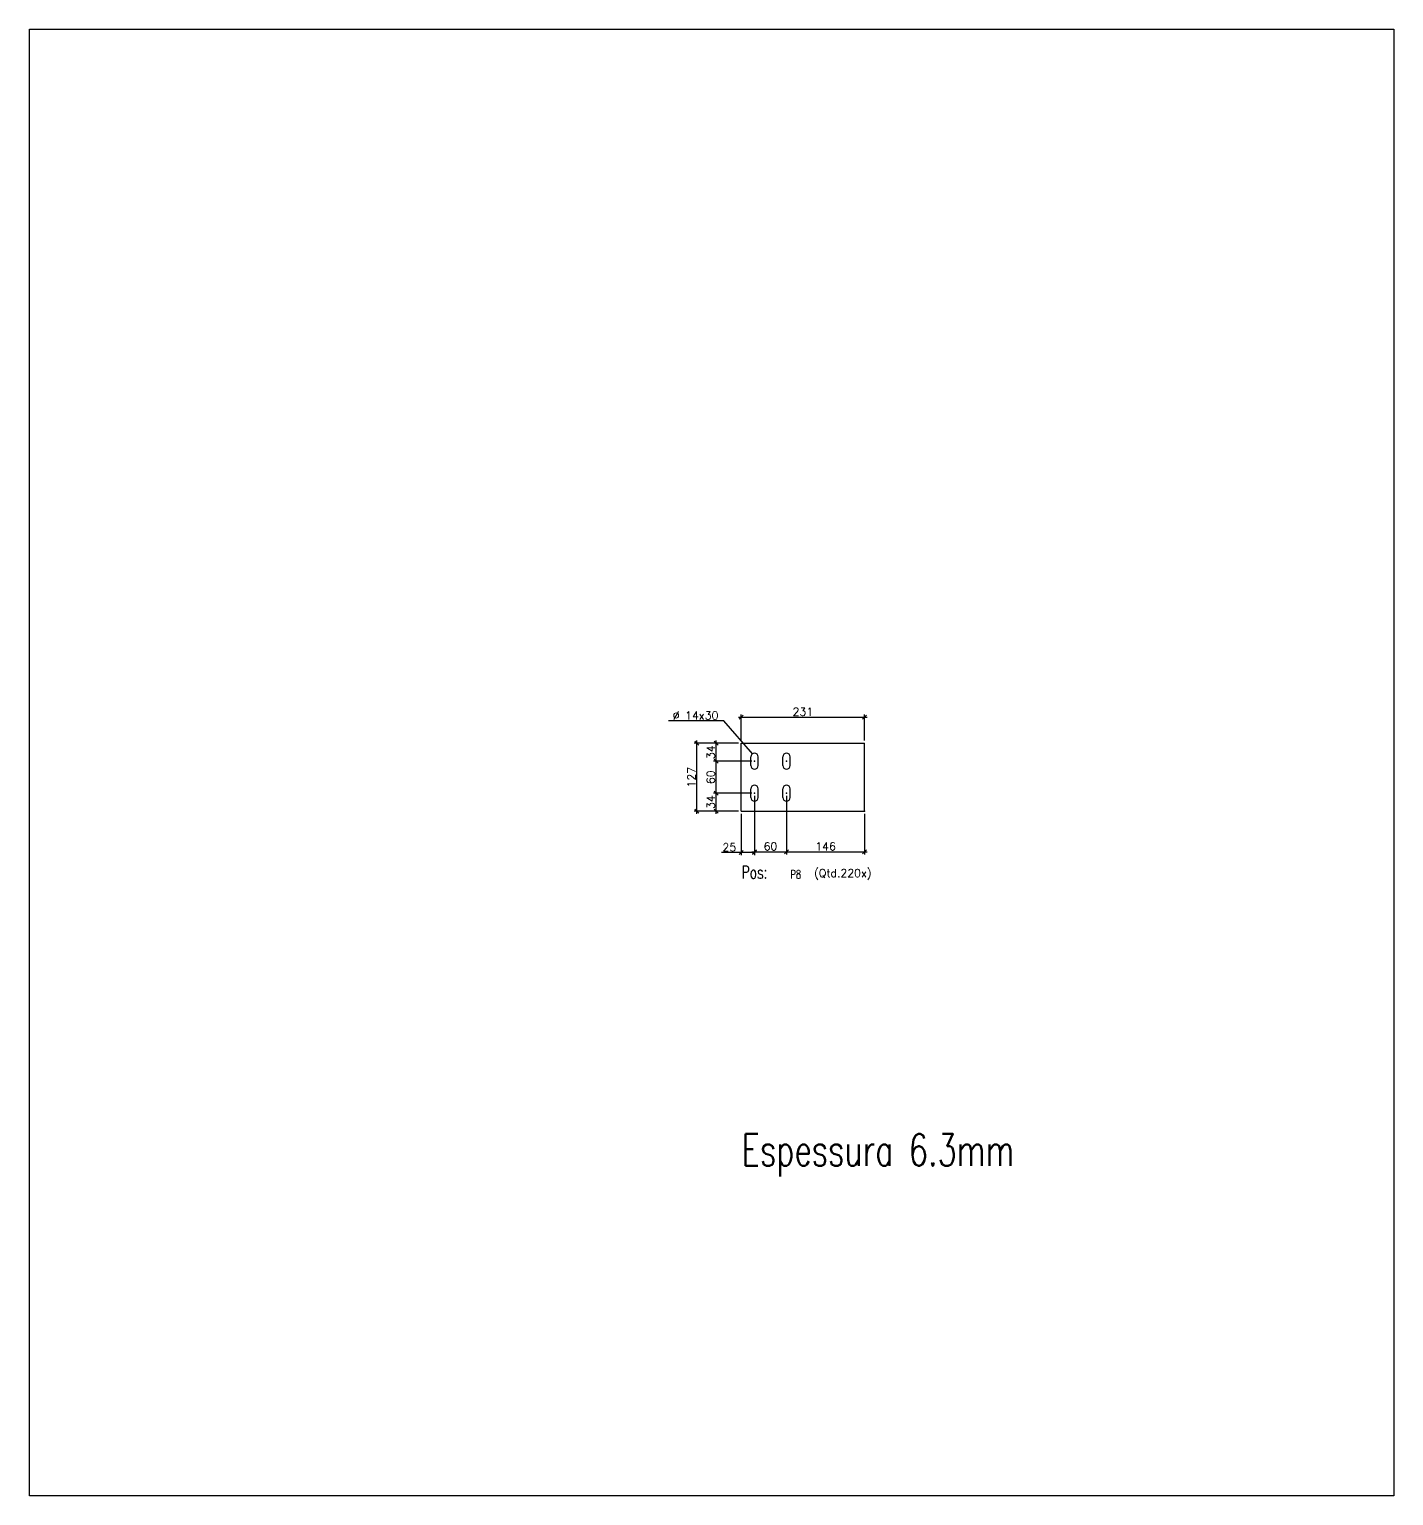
# Model space of a CAD drawing. Extents: x 171123 to 182766, y -61153 to -57170.
# Drawn here: x 171123 to 173679, y -59918 to -57170 of the extents above; entities that cross this region are included whole.
import ezdxf
from ezdxf.enums import TextEntityAlignment as Align

# ---------------------------------------------------------------- set-up
doc = ezdxf.new("R2010")
doc.units = 0
doc.header["$LTSCALE"] = 200
doc.header["$MEASUREMENT"] = 0
doc.linetypes.add('DASHDOT', pattern=[1, 0.5, -0.25, 0, -0.25])
doc.linetypes.add('HIDDEN', pattern=[0.375, 0.25, -0.125])
doc.layers.get('0').update_dxf_attribs({"linetype": 'CONTINUOUS'})
doc.layers.get('Defpoints').update_dxf_attribs({"linetype": 'CONTINUOUS'})
for name, color, linetype in [('A', 2, 'DASHDOT'), ('FORI', 7, 'CONTINUOUS'), ('FORIR', 4, 'CONTINUOUS'), ('G', 3, 'CONTINUOUS'), ('POS_DES', 2, 'CONTINUOUS'), ('POS_MAT', 2, 'CONTINUOUS'), ('TR', 6, 'HIDDEN')]:
    doc.layers.add(name, color=color, linetype=linetype)
doc.styles.add('POS', font='ROMANS', dxfattribs={"width": 0.7})
doc.styles.add('ROMANS', font='ROMANS.shx')
doc.dimstyles.new('1-5', dxfattribs={"dimscale": 5, "dimtxt": 3, "dimasz": 1.5, "dimexe": 1, "dimexo": 1, "dimgap": 0.5, "dimtad": 1, "dimdec": 0, "dimdsep": 46, "dimtxsty": 'ROMANS', "dimblk": 'OBLIQUE', "dimcen": 0, "dimdle": 1, "dimclrd": 1, "dimclre": 1, "dimclrt": 2, "dimadec": 0, "dimazin": 0, "dimtfac": 1, "dimtdec": 0, "dimtmove": 0, "dimatfit": 3, "dimfxl": 1, "dimtzin": 0, "dimarcsym": 1})

# ---------------------------------------------------------------- blocks, each defined once
blk = doc.blocks.new('3D_INFOHOLE1')
blk.add_point((0, 0))
at = {"layer": 'FORIR', "flags": 1}
for tag, p in [('DIAMETER', (7.6, -4.3)), ('TYPE', (7.6, -19.3)), ('LENGTH', (7.6, -12))]:
    blk.add_attdef(tag, p, '', height=5.26, dxfattribs=at)
blk = doc.blocks.new('_Oblique')
at = {"color": 0, "linetype": 'ByBlock', "lineweight": -2}
blk.add_line((-0.5, -0.5), (0.5, 0.5), dxfattribs=at)
blk = doc.blocks.new('*D30')
at = {"color": 1, "lineweight": -2, "transparency": 16777216}
for p, q in [((172481.6, -58606.6), (172481.6, -58716.2)), ((172541.6, -58606.6), (172541.6, -58716.2)), ((172476.6, -58711.2), (172546.6, -58711.2))]:
    blk.add_line(p, q, dxfattribs=at)
at = {"layer": 'Defpoints', "color": 0, "transparency": 16777216}
for p in [(172481.6, -58601.6), (172541.6, -58601.6), (172541.6, -58711.2)]:
    blk.add_point(p, dxfattribs=at)
at = {"color": 1, "lineweight": -2, "transparency": 16777216, "xscale": 7.5, "yscale": 7.5, "zscale": 7.5, "rotation": 180}
blk.add_blockref('_Oblique', (172481.6, -58711.2), dxfattribs=at)
at = {"color": 1, "lineweight": -2, "transparency": 16777216, "xscale": 7.5, "yscale": 7.5, "zscale": 7.5}
blk.add_blockref('_Oblique', (172541.6, -58711.2), dxfattribs=at)
at = {"color": 2, "transparency": 16777216, "insert": (172511.6, -58701.2), "char_height": 15, "attachment_point": 5, "style": 'ROMANS'}
blk.add_mtext('60', dxfattribs=at)
blk = doc.blocks.new('*D31')
at = {"color": 1, "lineweight": -2, "transparency": 16777216}
for p, q in [((172481.6, -58606.6), (172481.6, -58717.9)), ((172456.6, -58640.1), (172456.6, -58717.9)), ((172456.6, -58712.9), (172419.9, -58712.9)), ((172481.6, -58712.9), (172451.6, -58712.9))]:
    blk.add_line(p, q, dxfattribs=at)
at = {"layer": 'Defpoints', "color": 0, "transparency": 16777216}
for p in [(172481.6, -58601.6), (172456.6, -58635.1), (172481.6, -58712.9)]:
    blk.add_point(p, dxfattribs=at)
at = {"color": 1, "lineweight": -2, "transparency": 16777216, "xscale": 7.5, "yscale": 7.5, "zscale": 7.5, "rotation": 180}
blk.add_blockref('_Oblique', (172456.6, -58712.9), dxfattribs=at)
at = {"color": 1, "lineweight": -2, "transparency": 16777216, "xscale": 7.5, "yscale": 7.5, "zscale": 7.5}
blk.add_blockref('_Oblique', (172481.6, -58712.9), dxfattribs=at)
at = {"color": 2, "transparency": 16777216, "insert": (172434.5, -58702.9), "char_height": 15, "attachment_point": 5, "style": 'ROMANS'}
blk.add_mtext('25', dxfattribs=at)
blk = doc.blocks.new('*D32')
at = {"color": 1, "lineweight": -2, "transparency": 16777216}
for p, q in [((172541.6, -58606.6), (172541.6, -58716.2)), ((172687.9, -58640.1), (172687.9, -58716.2)), ((172536.6, -58711.2), (172692.9, -58711.2))]:
    blk.add_line(p, q, dxfattribs=at)
at = {"layer": 'Defpoints', "color": 0, "transparency": 16777216}
for p in [(172541.6, -58601.6), (172687.9, -58635.1), (172687.9, -58711.2)]:
    blk.add_point(p, dxfattribs=at)
at = {"color": 1, "lineweight": -2, "transparency": 16777216, "xscale": 7.5, "yscale": 7.5, "zscale": 7.5, "rotation": 180}
blk.add_blockref('_Oblique', (172541.6, -58711.2), dxfattribs=at)
at = {"color": 1, "lineweight": -2, "transparency": 16777216, "xscale": 7.5, "yscale": 7.5, "zscale": 7.5}
blk.add_blockref('_Oblique', (172687.9, -58711.2), dxfattribs=at)
at = {"color": 2, "transparency": 16777216, "insert": (172614.8, -58701.2), "char_height": 15, "attachment_point": 5, "style": 'ROMANS'}
blk.add_mtext('146', dxfattribs=at)
blk = doc.blocks.new('*D33')
at = {"color": 1, "lineweight": -2, "transparency": 16777216}
for p, q in [((172476.6, -58541.6), (172404.7, -58541.6)), ((172409.7, -58606.6), (172409.7, -58536.6)), ((172476.6, -58601.6), (172404.7, -58601.6))]:
    blk.add_line(p, q, dxfattribs=at)
at = {"layer": 'Defpoints', "color": 0, "transparency": 16777216}
for p in [(172409.7, -58541.6), (172481.6, -58541.6), (172481.6, -58601.6)]:
    blk.add_point(p, dxfattribs=at)
at = {"color": 1, "lineweight": -2, "transparency": 16777216, "xscale": 7.5, "yscale": 7.5, "zscale": 7.5}
for p, rotation in [((172409.7, -58541.6), 90), ((172409.7, -58601.6), 270)]:
    blk.add_blockref('_Oblique', p, dxfattribs=dict(at, rotation=rotation))
at = {"color": 2, "transparency": 16777216, "insert": (172399.7, -58571.6), "char_height": 15, "attachment_point": 5, "rotation": 90, "style": 'ROMANS'}
blk.add_mtext('60', dxfattribs=at)
blk = doc.blocks.new('*D34')
at = {"color": 1, "lineweight": -2, "transparency": 16777216}
for p, q in [((172451.6, -58508.1), (172404.7, -58508.1)), ((172409.7, -58546.6), (172409.7, -58503.1)), ((172476.6, -58541.6), (172404.7, -58541.6))]:
    blk.add_line(p, q, dxfattribs=at)
at = {"layer": 'Defpoints', "color": 0, "transparency": 16777216}
for p in [(172409.7, -58508.1), (172456.6, -58508.1), (172481.6, -58541.6)]:
    blk.add_point(p, dxfattribs=at)
at = {"color": 1, "lineweight": -2, "transparency": 16777216, "xscale": 7.5, "yscale": 7.5, "zscale": 7.5}
for p, rotation in [((172409.7, -58508.1), 90), ((172409.7, -58541.6), 270)]:
    blk.add_blockref('_Oblique', p, dxfattribs=dict(at, rotation=rotation))
at = {"color": 2, "transparency": 16777216, "insert": (172399.7, -58524.9), "char_height": 15, "attachment_point": 5, "rotation": 90, "style": 'ROMANS'}
blk.add_mtext('34', dxfattribs=at)
blk = doc.blocks.new('*D35')
at = {"color": 1, "lineweight": -2, "transparency": 16777216}
for p, q in [((172409.7, -58640.1), (172409.7, -58596.6)), ((172476.6, -58601.6), (172404.7, -58601.6)), ((172451.6, -58635.1), (172404.7, -58635.1))]:
    blk.add_line(p, q, dxfattribs=at)
at = {"layer": 'Defpoints', "color": 0, "transparency": 16777216}
for p in [(172409.7, -58601.6), (172481.6, -58601.6), (172456.6, -58635.1)]:
    blk.add_point(p, dxfattribs=at)
at = {"color": 1, "lineweight": -2, "transparency": 16777216, "xscale": 7.5, "yscale": 7.5, "zscale": 7.5}
for p, rotation in [((172409.7, -58601.6), 90), ((172409.7, -58635.1), 270)]:
    blk.add_blockref('_Oblique', p, dxfattribs=dict(at, rotation=rotation))
at = {"color": 2, "transparency": 16777216, "insert": (172399.7, -58618.4), "char_height": 15, "attachment_point": 5, "rotation": 90, "style": 'ROMANS'}
blk.add_mtext('34', dxfattribs=at)
blk = doc.blocks.new('*D36')
at = {"color": 1, "lineweight": -2, "transparency": 16777216}
for p, q in [((172451.6, -58458.9), (172692.9, -58458.9)), ((172456.6, -58503.1), (172456.6, -58453.9)), ((172687.9, -58503.1), (172687.9, -58453.9))]:
    blk.add_line(p, q, dxfattribs=at)
at = {"layer": 'Defpoints', "color": 0, "transparency": 16777216}
for p in [(172687.9, -58458.9), (172456.6, -58508.1), (172687.9, -58508.1)]:
    blk.add_point(p, dxfattribs=at)
at = {"color": 1, "lineweight": -2, "transparency": 16777216, "xscale": 7.5, "yscale": 7.5, "zscale": 7.5, "rotation": 180}
blk.add_blockref('_Oblique', (172456.6, -58458.9), dxfattribs=at)
at = {"color": 1, "lineweight": -2, "transparency": 16777216, "xscale": 7.5, "yscale": 7.5, "zscale": 7.5}
blk.add_blockref('_Oblique', (172687.9, -58458.9), dxfattribs=at)
at = {"color": 2, "transparency": 16777216, "insert": (172572.3, -58448.9), "char_height": 15, "attachment_point": 5, "style": 'ROMANS'}
blk.add_mtext('231', dxfattribs=at)
blk = doc.blocks.new('*D37')
at = {"color": 1, "lineweight": -2, "transparency": 16777216}
for p, q in [((172451.6, -58508.1), (172368.3, -58508.1)), ((172373.3, -58640.1), (172373.3, -58503.1)), ((172451.6, -58635.1), (172368.3, -58635.1))]:
    blk.add_line(p, q, dxfattribs=at)
at = {"layer": 'Defpoints', "color": 0, "transparency": 16777216}
for p in [(172373.3, -58508.1), (172456.6, -58508.1), (172456.6, -58635.1)]:
    blk.add_point(p, dxfattribs=at)
at = {"color": 1, "lineweight": -2, "transparency": 16777216, "xscale": 7.5, "yscale": 7.5, "zscale": 7.5}
for p, rotation in [((172373.3, -58508.1), 90), ((172373.3, -58635.1), 270)]:
    blk.add_blockref('_Oblique', p, dxfattribs=dict(at, rotation=rotation))
at = {"color": 2, "transparency": 16777216, "insert": (172363.3, -58571.6), "char_height": 15, "attachment_point": 5, "rotation": 90, "style": 'ROMANS'}
blk.add_mtext('127', dxfattribs=at)
blk = doc.blocks.new('POSITION_LAM')
at = {"insert": (-7.93, -0.05), "char_height": 3, "width": 11.9956, "attachment_point": 1, "style": 'POS'}
blk.add_mtext('Pos:', dxfattribs=at)
at = {"style": 'POS', "width": 0.7}
blk.add_attdef('POS_PEZ', text='', height=2, dxfattribs=at).set_placement((4.76, -3.05), align=Align.CENTER)
at = {"layer": 'POS_DES', "style": 'POS', "width": 0.7, "flags": 1}
for tag, p in [('SPE_PRO', (-7.8, -5.07)), ('LUN_PRO', (-7.82, -5.58)), ('LAR_PRO', (-7.79, -4.53))]:
    blk.add_attdef(tag, p, '', height=0.35, dxfattribs=at)
at = {"layer": 'POS_MAT', "style": 'POS', "width": 0.7, "flags": 1}
for tag, p in [('NOM_PRO', (-6.94, -6.11)), ('PUN_NET', (-6.94, -7.16)), ('MAT_PRO', (-6.89, -4.03)), ('PUN_LIS', (-6.94, -6.63)), ('PUN_NET2', (-6.94, -7.74)), ('MAR_CMP', (-6.89, -8.22)), ('NOT_PEZ', (-6.89, -9.21)), ('QTA_PEZ', (-6.89, -8.75))]:
    blk.add_attdef(tag, text='', height=0.35, dxfattribs=at).set_placement(p, align=Align.CENTER)

msp = doc.modelspace()

# ---------------------------------------------------------------- linework, layer by layer
msp.add_lwpolyline([(171122.7, -57169.8), (173679.5, -57169.8), (173679.5, -59918.3), (171122.7, -59918.3)], close=True)
at = {"layer": 'A'}
msp.add_point((172687.9, -58635.1), dxfattribs=at)
at = {"layer": 'G'}
for p, q in [((172456.6, -58635.1), (172456.6, -58508.1)), ((172456.6, -58508.1), (172687.9, -58508.1)), ((172687.9, -58635.1), (172687.9, -58508.1)), ((172474.6, -58549.6), (172474.6, -58533.6)), ((172488.6, -58549.6), (172488.6, -58533.6)), ((172534.6, -58549.6), (172534.6, -58533.6)), ((172548.6, -58549.6), (172548.6, -58533.6)), ((172474.6, -58609.6), (172474.6, -58593.6)), ((172488.6, -58609.6), (172488.6, -58593.6)), ((172534.6, -58609.6), (172534.6, -58593.6)), ((172548.6, -58609.6), (172548.6, -58593.6)), ((172456.6, -58635.1), (172687.9, -58635.1))]:
    msp.add_line(p, q, dxfattribs=at)
for centre, start, end in [((172481.6, -58533.6), 0, 180), ((172541.6, -58533.6), 0, 180), ((172481.6, -58549.6), 180, 0), ((172541.6, -58549.6), 180, 0), ((172481.6, -58593.6), 0, 180), ((172541.6, -58593.6), 0, 180), ((172481.6, -58609.6), 180, 0), ((172541.6, -58609.6), 180, 0)]:
    msp.add_arc(centre, 7, start, end, dxfattribs=at)
msp.add_point((172687.9, -58635.1), dxfattribs=at)
at = {"layer": 'TR'}
msp.add_point((172687.9, -58635.1), dxfattribs=at)

# ---------------------------------------------------------------- block references
for p in [(172481.6, -58541.6), (172541.6, -58541.6), (172481.6, -58601.6), (172541.6, -58601.6)]:
    msp.add_blockref('3D_INFOHOLE1', p)
at = {"xscale": 8, "yscale": 8, "zscale": 8}
msp.add_blockref('POSITION_LAM', (172521, -58737.3), dxfattribs=at).add_auto_attribs({'POS_PEZ': 'P8'})

# ---------------------------------------------------------------- texts
for s, insert, char_height, attachment_point, style in [('(Qtd.220x)', (172647.2, -58753.8), 15, 5, 'ROMANS'), ('Espessura 6.3mm', (172457.6, -59240.1), 60, 1, 'POS')]:
    msp.add_mtext(s, dxfattribs=dict(insert=insert, char_height=char_height, attachment_point=attachment_point, style=style))
at = {"layer": 'FORI', "color": 2, "insert": (172414, -58463.5), "char_height": 15, "attachment_point": 9, "style": 'ROMANS'}
msp.add_mtext('%%C 14x30', dxfattribs=at)

# ---------------------------------------------------------------- dimensions: what is measured, and where the dimension line sits
for base, p1, p2, picture, middle in [((172687.9, -58458.9), (172456.6, -58508.1), (172687.9, -58508.1), '*D36', (172572.3, -58448.9)), ((172541.6, -58711.2), (172481.6, -58601.6), (172541.6, -58601.6), '*D30', (172511.6, -58701.2)), ((172687.9, -58711.2), (172541.6, -58601.6), (172687.9, -58635.1), '*D32', (172614.8, -58701.2))]:
    dim = msp.add_linear_dim(base=base, p1=p1, p2=p2, dimstyle='1-5')
    dim.commit()
    dim.dimension.update_dxf_attribs({"geometry": picture, "text_midpoint": middle})
for base, p1, p2, picture, middle in [((172373.3, -58508.1), (172456.6, -58635.1), (172456.6, -58508.1), '*D37', (172363.3, -58571.6)), ((172409.7485845, -58508.1465606), (172481.6428613, -58541.6465606), (172456.6428613, -58508.1465606), '*D34', (172399.7485845, -58524.8965606)), ((172409.7, -58541.6), (172481.6, -58601.6), (172481.6, -58541.6), '*D33', (172399.7, -58571.6)), ((172409.7485845, -58601.6465606), (172456.6428613, -58635.1465606), (172481.6428613, -58601.6465606), '*D35', (172399.7485845, -58618.3965606))]:
    dim = msp.add_linear_dim(base=base, p1=p1, p2=p2, angle=90, dimstyle='1-5')
    dim.commit()
    dim.dimension.update_dxf_attribs({"geometry": picture, "text_midpoint": middle})
dim = msp.add_linear_dim(base=(172481.6, -58712.9), p1=(172456.6, -58635.1), p2=(172481.6, -58601.6), dimstyle='1-5')
dim.commit()
dim.dimension.update_dxf_attribs({"geometry": '*D31', "text_midpoint": (172434.5, -58712.9), "dimtype": 160})

# ---------------------------------------------------------------- leaders
at = {"layer": 'FORI', "annotation_type": 0, "has_hookline": 1, "hookline_direction": 1, "text_width": 93.6}
msp.add_leader([(172478.8, -58528.2), (172424, -58466), (172416.5, -58466)], dimstyle='1-5', dxfattribs=at)

doc.saveas('drawing.dxf')
